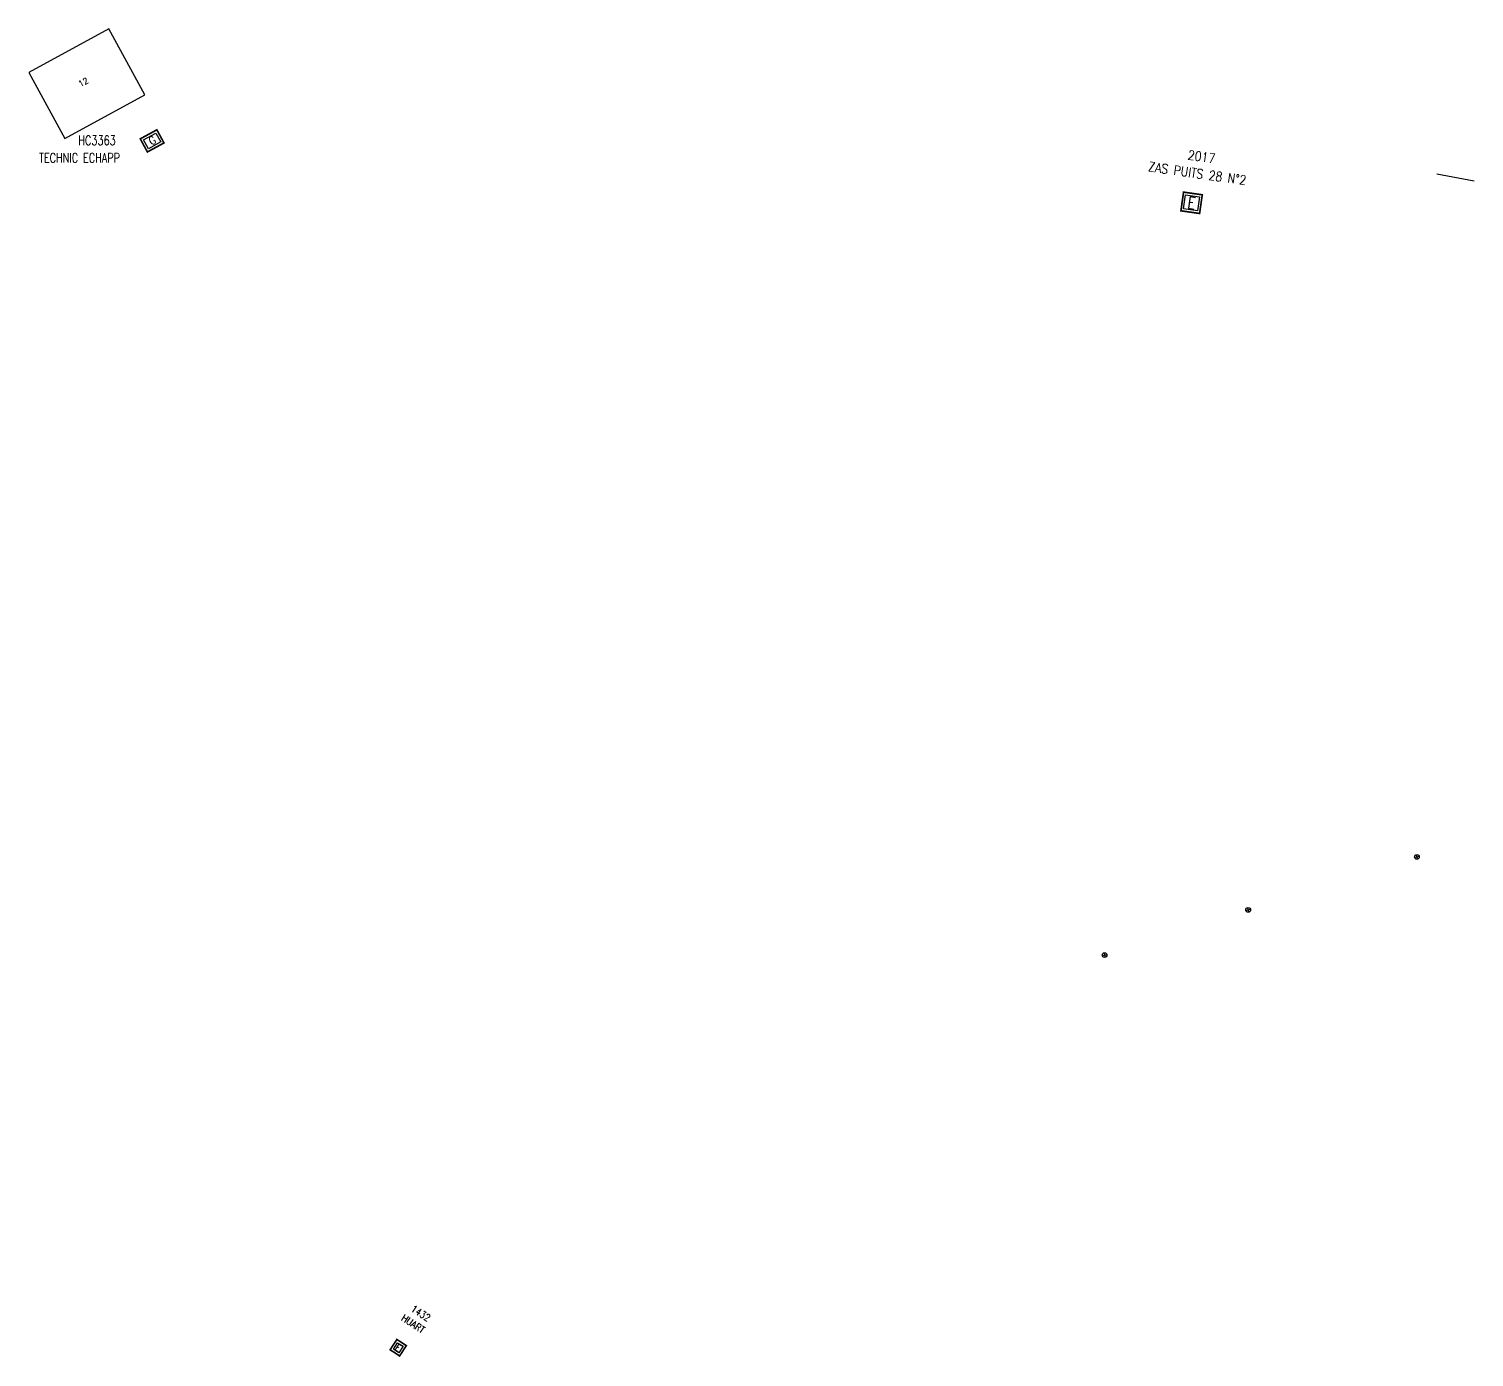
# Model space of a CAD drawing. Header units: millimetres. Extents: x 116002 to 116991, y 126198 to 126833.
# Drawn here: x 116530.3 to 116836.5, y 126551.7 to 126833.1 of the extents above; entities that cross this region are included whole.
import ezdxf
from ezdxf.enums import TextEntityAlignment as Align

# ---------------------------------------------------------------- set-up
doc = ezdxf.new("R2010")
doc.units = ezdxf.units.MM
doc.layers.get('0').update_dxf_attribs({"linetype": 'CONTINUOUS'})
for name, color, linetype in [('BR12', 7, 'CONTINUOUS'), ('G_210', 7, 'CONTINUOUS'), ('M_200', 7, 'CONTINUOUS'), ('W0008', 7, 'CONTINUOUS'), ('W0100', 7, 'CONTINUOUS'), ('W0991', 7, 'CONTINUOUS')]:
    doc.layers.add(name, color=color, linetype=linetype)
doc.styles.add('M_ROMANS', font='ROMANS.shx', dxfattribs={"width": 0.75})
doc.styles.get("Standard").update_dxf_attribs({"font": 'romans.shx', "width": 0.85})

# ---------------------------------------------------------------- blocks, each defined once
blk = doc.blocks.new('BR1209')
at = {"color": 0, "linetype": 'Continuous', "flags": 128}
for points in [[(-0.5, 0), (0.5, 0)], [(0, 0.5), (0, -0.5)]]:
    blk.add_lwpolyline(points, dxfattribs=at)
at = {"color": 0, "linetype": 'Continuous'}
blk.add_circle((0, 0), 0.5, dxfattribs=at)
at = {"color": 0, "linetype": 'Continuous', "width": 0.75}
blk.add_attdef('NUM', text='', height=1.2, dxfattribs=at).set_placement((0, 2), align=Align.MIDDLE)
at = {"color": 0, "linetype": 'Continuous', "width": 0.75, "flags": 3}
for tag, p in [('DEF_COUP', (0, -12.5)), ('DEF_LEG', (0, -10)), ('DEF_TYPE', (0, -15))]:
    blk.add_attdef(tag, text='', height=1.2, dxfattribs=at).set_placement(p, align=Align.MIDDLE)
blk = doc.blocks.new('*U2')
at = {"layer": 'M_200', "color": 0, "linetype": 'Continuous', "const_width": 0.35, "flags": 128}
blk.add_lwpolyline([(2.4, 2.61), (2.4, 0), (0, 0), (0, 2.61)], close=True, dxfattribs=at)
at = {"layer": 'M_200', "color": 0, "linetype": 'Continuous'}
blk.add_lwpolyline([(0.5, 2.11), (1.9, 2.11), (1.9, 0.5), (0.5, 0.5)], close=True, dxfattribs=at)
at = {"layer": 'M_200', "insert": (1.18, 1.3), "char_height": 1.44, "width": 1.3848, "attachment_point": 5}
blk.add_mtext('E', dxfattribs=at)
at = {"layer": 'M_200', "color": 0, "linetype": 'Continuous', "width": 0.85}
for tag, p in [('NUM', (2, 17.06)), ('NOM', (2, 10.65))]:
    blk.add_attdef(tag, text='', height=4, dxfattribs=at).set_placement(p, align=Align.MIDDLE)
at = {"layer": 'M_200', "color": 0, "linetype": 'Continuous', "style": 'M_ROMANS', "width": 0.75, "flags": 3}
for tag, p in [('DEF_LEG', (1.87, -2.99)), ('DEF_COUP', (1.87, -5.49)), ('DEF_TYPE', (1.87, -7.99))]:
    blk.add_attdef(tag, text='', height=1.2, dxfattribs=at).set_placement(p, align=Align.MIDDLE)
blk = doc.blocks.new('*U6')
at = {"layer": 'G_210', "color": 0, "linetype": 'Continuous', "const_width": 0.35, "flags": 128}
blk.add_lwpolyline([(4, 3.16), (4, 0), (0, 0), (0, 3.16)], close=True, dxfattribs=at)
at = {"layer": 'G_210', "color": 0, "linetype": 'Continuous'}
blk.add_lwpolyline([(0.5, 2.66), (3.5, 2.66), (3.5, 0.5), (0.5, 0.5)], close=True, dxfattribs=at)
at = {"layer": 'G_210', "insert": (2.07, 1.64), "char_height": 1.71, "width": 2.735, "attachment_point": 5}
blk.add_mtext('G', dxfattribs=at)
at = {"layer": 'G_210', "color": 0, "linetype": 'Continuous', "width": 0.75}
for tag, height, p in [('NUM', 2, (2, 12.5)), ('NOM', 2, (2, 9.68)), ('BCL', 1.5, (2, 7))]:
    blk.add_attdef(tag, text='', height=height, dxfattribs=at).set_placement(p, align=Align.MIDDLE)
at = {"layer": 'G_210', "color": 0, "linetype": 'Continuous', "width": 0.75, "flags": 3}
for tag, p in [('DEF_LEG', (2.14, -3.11)), ('DEF_COUP', (2.14, -5.61)), ('DEF_TYPE', (2.14, -8.11))]:
    blk.add_attdef(tag, text='', height=1.2, dxfattribs=at).set_placement(p, align=Align.MIDDLE)
blk = doc.blocks.new('M_200_59')
at = {"layer": 'M_200', "color": 0, "linetype": 'Continuous', "const_width": 0.35, "flags": 128}
blk.add_lwpolyline([(4, 4), (4, 0), (0, 0), (0, 4)], close=True, dxfattribs=at)
at = {"layer": 'M_200', "color": 0, "linetype": 'Continuous'}
blk.add_lwpolyline([(0.5, 3.5), (3.5, 3.5), (3.5, 0.5), (0.5, 0.5)], close=True, dxfattribs=at)
at = {"layer": 'M_200', "insert": (2, 2), "char_height": 2.5, "width": 4, "attachment_point": 5}
blk.add_mtext('E', dxfattribs=at)
at = {"layer": 'M_200', "color": 0, "linetype": 'Continuous', "width": 0.85}
for tag, p in [('NUM', (2, 17.06)), ('NOM', (2, 10.65))]:
    blk.add_attdef(tag, text='', height=4, dxfattribs=at).set_placement(p, align=Align.MIDDLE)
at = {"layer": 'M_200', "color": 0, "linetype": 'Continuous', "style": 'M_ROMANS', "width": 0.75, "flags": 3}
for tag, p in [('DEF_LEG', (1.87, -2.99)), ('DEF_COUP', (1.87, -5.49)), ('DEF_TYPE', (1.87, -7.99))]:
    blk.add_attdef(tag, text='', height=1.2, dxfattribs=at).set_placement(p, align=Align.MIDDLE)

msp = doc.modelspace()

# ---------------------------------------------------------------- linework, layer by layer
at = {"layer": 'W0008', "color": 252, "flags": 128}
msp.add_lwpolyline([(116828.61, 126802.36), (116836.51, 126800.94)], dxfattribs=at)
at = {"layer": 'W0100', "color": 252, "flags": 128}
msp.add_lwpolyline([(116547.25, 126833.1), (116530.3, 126823.87), (116537.91, 126809.91), (116554.86, 126819.14), (116547.25, 126833.1)], dxfattribs=at).dxf.unprotected_set("ltscale", 0)

# ---------------------------------------------------------------- block references
at = {"layer": 'BR12', "rotation": 17}
for p in [(116824.38, 126657.66), (116788.64, 126646.43), (116758.21, 126636.87)]:
    msp.add_blockref('BR1209', p, dxfattribs=at)
at = {"layer": 'G_210'}
ref = msp.add_blockref('*U6', (116555.41, 126807.03), dxfattribs=dict(at, rotation=28.57233806293074))
ref.add_attrib('NUM', 'HC3363', dxfattribs={"color": 0, "linetype": 'Continuous', "height": 2, "width": 0.75}).set_placement((116544.74, 126809.48), align=Align.MIDDLE)
ref.add_attrib('NOM', 'TECHNIC ECHAPP', dxfattribs={"color": 0, "linetype": 'Continuous', "height": 2, "width": 0.75}).set_placement((116541.03, 126805.78), align=Align.MIDDLE)
at = {"layer": 'M_200'}
ref = msp.add_blockref('M_200_59', (116774.39, 126794.56), dxfattribs=dict(at, rotation=351.8822321619828))
ref.add_attrib('NUM', '2017', dxfattribs={"color": 0, "linetype": 'Continuous', "height": 2, "rotation": 351.8822, "width": 0.85}).set_placement((116778.77, 126806.02), align=Align.MIDDLE)
ref.add_attrib('NOM', 'ZAS PUITS 28 N°2', dxfattribs={"color": 0, "linetype": 'Continuous', "height": 2, "rotation": 351.8822, "width": 0.85}).set_placement((116777.87, 126802.48), align=Align.MIDDLE)
ref = msp.add_blockref('*U2', (116606.84, 126553.24), dxfattribs=dict(at, rotation=326.8706881577314))
ref.add_attrib('NUM', '1432', dxfattribs={"color": 0, "linetype": 'Continuous', "height": 1.5, "rotation": 326.8707, "width": 0.85}).set_placement((116613.33, 126560.99), align=Align.MIDDLE)
ref.add_attrib('NOM', 'HUART', dxfattribs={"color": 0, "linetype": 'Continuous', "height": 1.5, "rotation": 326.8707, "width": 0.85}).set_placement((116611.73, 126558.73), align=Align.MIDDLE)

# ---------------------------------------------------------------- texts
at = {"layer": 'W0991', "color": 252, "linetype": 'Continuous'}
msp.add_text('12', height=1.25, rotation=28.5723, dxfattribs=at).set_placement((116541.19, 126820.76))

doc.saveas('drawing.dxf')
